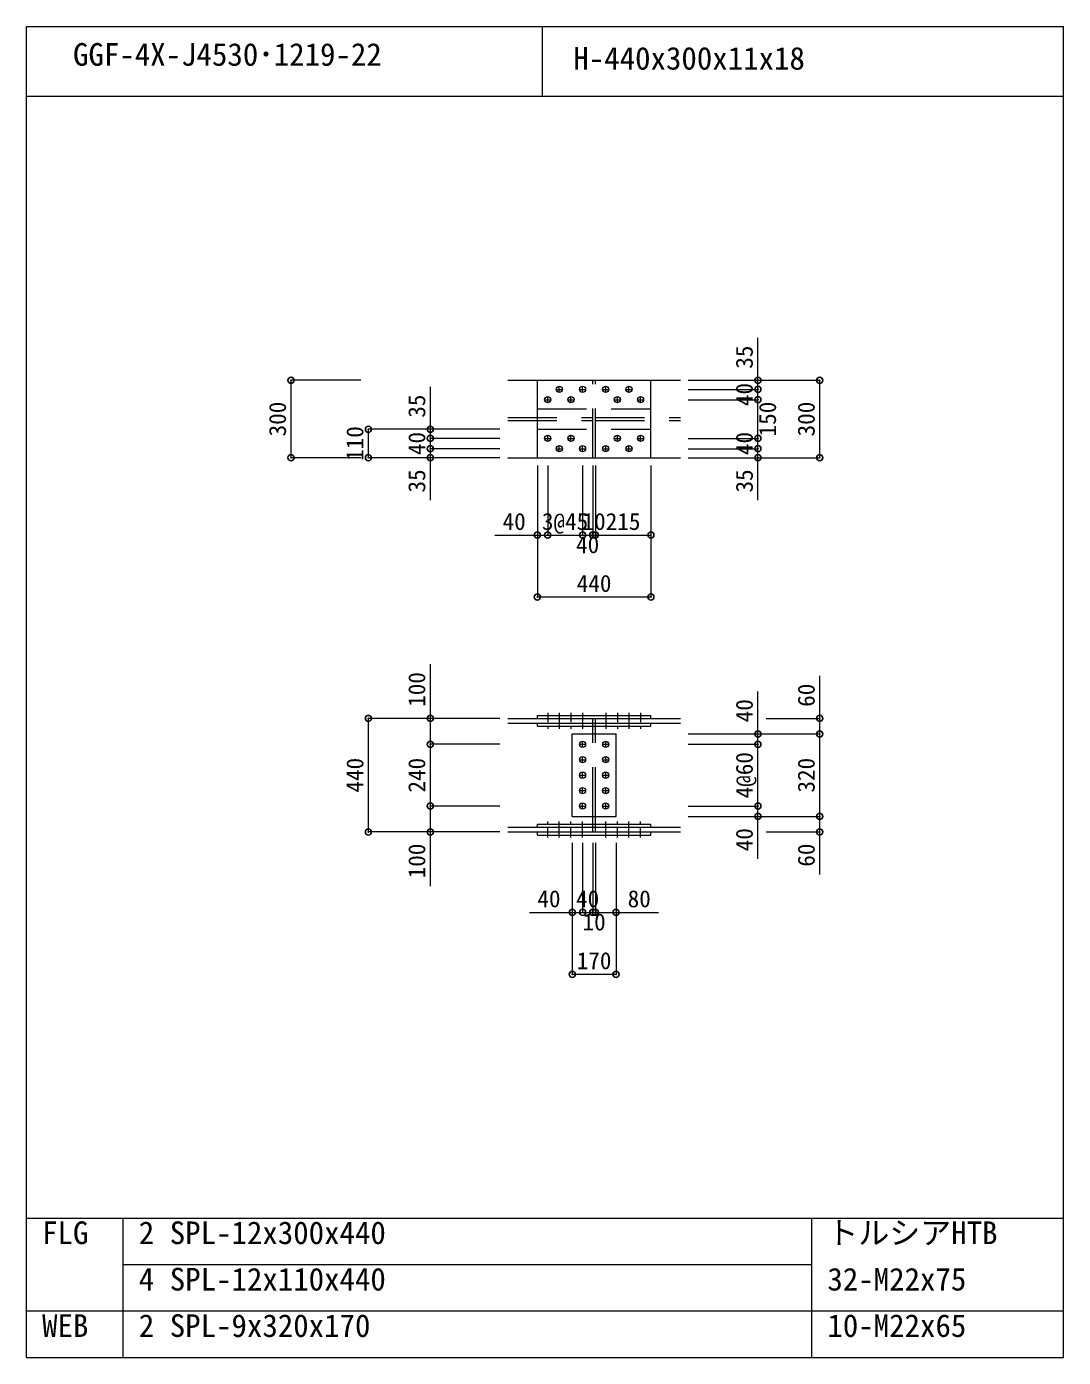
# Model space of a CAD drawing. Units: millimetres, scale not verified. Extents: x -8310 to 8310, y -4800 to 5700.
# Drawn here: x 4290 to 8310, y -4800 to 360 of the extents above; entities that cross this region are included whole.
import ezdxf
from ezdxf.enums import TextEntityAlignment as Align

# ---------------------------------------------------------------- set-up
doc = ezdxf.new("R2010")
doc.units = ezdxf.units.MM
doc.header["$LTSCALE"] = 30
doc.header["$PDMODE"] = 32
doc.header["$PDSIZE"] = 24
doc.linetypes.add('DASHED1', pattern=[1.8, 1.2, -0.6])
doc.linetypes.add('USER2', pattern=[9.525, 6.35, -3.175])
doc.layers.add('0-0', color=7, linetype='Continuous')
doc.layers.add('0-2', color=7, linetype='Continuous')
for name, color, linetype, lineweight in [('0-1', 7, 'Continuous', 18), ('0-5', 7, 'Continuous', 18), ('0-6', 7, 'USER2', 18), ('0-8', 7, 'Continuous', 18), ('0-9', 7, 'Continuous', 18), ('0-A', 7, 'Continuous', 18), ('0-B', 7, 'Continuous', 18)]:
    doc.layers.add(name, color=color, linetype=linetype, lineweight=lineweight)
doc.styles.add('ＭＳ ゴシック', font='')
doc.styles.get('ＭＳ ゴシック').set_extended_font_data('MS Gothic')

msp = doc.modelspace()

# ---------------------------------------------------------------- linework, layer by layer
at = {"layer": '0-0'}
for p in [(5315.5, -1011.5), (7125.5, -1011.5), (7365.5, -1011.5), (7125.5, -1046.5), (7125.5, -1086.5), (5615.5, -1201.5), (5855.5, -1201.5), (5855.5, -1236.5), (7125.5, -1236.5), (5855.5, -1276.5), (7125.5, -1276.5), (5315.5, -1311.5), (5615.5, -1311.5), (5855.5, -1311.5), (7125.5, -1311.5), (7365.5, -1311.5), (6270.5, -1611.5), (6310.5, -1611.5), (6445.5, -1611.5), (6485.5, -1611.5), (6495.5, -1611.5), (6710.5, -1611.5), (6270.5, -1851.5), (6710.5, -1851.5), (5615.5, -2322.5), (5855.5, -2322.5), (7365.5, -2322.5), (7125.5, -2382.5), (7365.5, -2382.5), (5855.5, -2422.5), (7125.5, -2422.5), (5855.5, -2662.5), (7125.5, -2662.5), (7125.5, -2702.5), (7365.5, -2702.5), (5615.5, -2762.5), (5855.5, -2762.5), (7365.5, -2762.5), (6405.5, -3074.5), (6445.5, -3074.5), (6485.5, -3074.5), (6495.5, -3074.5), (6575.5, -3074.5), (6405.5, -3314.5), (6575.5, -3314.5)]:
    msp.add_point(p, dxfattribs=at)
at = {"layer": '0-1'}
for p, q in [((4290, -4800), (4290, 360)), ((4290, 360), (8310, 360)), ((6290, 90), (6290, 360)), ((8310, -4800), (8310, 360)), ((4290, 90), (8310, 90)), ((4290, -4260), (8310, -4260)), ((4665, -4800), (4665, -4260)), ((7335, -4800), (7335, -4260)), ((4665, -4440), (7335, -4440)), ((4290, -4620), (8310, -4620)), ((4290, -4800), (8310, -4800))]:
    msp.add_line(p, q, dxfattribs=at)
at = {"layer": '0-5'}
for p, q in [((6155.5, -1011.5), (6485.5, -1011.5)), ((6270.5, -1011.5), (6710.5, -1011.5)), ((6270.5, -1311.5), (6270.5, -1011.5)), ((6495.5, -1011.5), (6825.5, -1011.5)), ((6155.5, -1311.5), (6485.5, -1311.5)), ((6495.5, -1311.5), (6825.5, -1311.5)), ((6270.5, -2310.5), (6710.5, -2310.5)), ((6270.5, -2322.5), (6270.5, -2310.5)), ((6155.5, -2322.5), (6485.5, -2322.5)), ((6270.5, -2340.5), (6710.5, -2340.5)), ((6270.5, -2352.5), (6270.5, -2340.5)), ((6485.5, -2382.5), (6485.5, -2352.5)), ((6495.5, -2322.5), (6825.5, -2322.5)), ((6495.5, -2340.5), (6495.5, -2322.5)), ((6495.5, -2340.5), (6825.5, -2340.5)), ((6495.5, -2382.5), (6495.5, -2352.5)), ((6405.5, -2382.5), (6575.5, -2382.5)), ((6405.5, -2702.5), (6405.5, -2382.5)), ((6270.5, -2732.5), (6485.5, -2732.5)), ((6270.5, -2744.5), (6270.5, -2732.5)), ((6485.5, -2732.5), (6485.5, -2702.5)), ((6485.5, -2732.5), (6710.5, -2732.5)), ((6495.5, -2732.5), (6495.5, -2702.5)), ((6710.5, -2744.5), (6710.5, -2732.5)), ((6155.5, -2744.5), (6485.5, -2744.5)), ((6270.5, -2744.5), (6485.5, -2744.5)), ((6270.5, -2762.5), (6485.5, -2762.5)), ((6270.5, -2774.5), (6270.5, -2762.5)), ((6270.5, -2774.5), (6485.5, -2774.5)), ((6485.5, -2744.5), (6710.5, -2744.5)), ((6485.5, -2762.5), (6710.5, -2762.5)), ((6485.5, -2774.5), (6710.5, -2774.5)), ((6495.5, -2762.5), (6825.5, -2762.5)), ((6710.5, -2774.5), (6710.5, -2762.5))]:
    msp.add_line(p, q, dxfattribs=at)
for points in [[(6270.5, -1311.5), (6710.5, -1311.5), (6710.5, -1011.5)], [(6270.5, -2322.5), (6710.5, -2322.5), (6710.5, -2310.5)], [(6155.5, -2340.5), (6485.5, -2340.5), (6485.5, -2322.5)], [(6270.5, -2352.5), (6710.5, -2352.5), (6710.5, -2340.5)], [(6405.5, -2702.5), (6575.5, -2702.5), (6575.5, -2382.5)], [(6155.5, -2762.5), (6485.5, -2762.5), (6485.5, -2744.5)], [(6495.5, -2762.5), (6495.5, -2744.5), (6825.5, -2744.5)]]:
    msp.add_lwpolyline(points, dxfattribs=at)
at = {"layer": '0-6'}
for p, q in [((6270.5, -1011.5), (6710.5, -1011.5)), ((6485.5, -1311.5), (6485.5, -1011.5)), ((6495.5, -1311.5), (6495.5, -1011.5)), ((6270.5, -1121.5), (6710.5, -1121.5)), ((6155.5, -1156), (6485.5, -1156)), ((6155.5, -1167), (6485.5, -1167)), ((6495.5, -1156), (6825.5, -1156)), ((6495.5, -1167), (6825.5, -1167)), ((6270.5, -1201.5), (6710.5, -1201.5)), ((6270.5, -1311.5), (6710.5, -1311.5)), ((6485.5, -2352.5), (6485.5, -2340.5)), ((6495.5, -2352.5), (6495.5, -2340.5)), ((6485.5, -2702.5), (6485.5, -2382.5)), ((6495.5, -2702.5), (6495.5, -2382.5)), ((6485.5, -2744.5), (6485.5, -2732.5)), ((6495.5, -2744.5), (6495.5, -2732.5))]:
    msp.add_line(p, q, dxfattribs=at)
at = {"layer": '0-8'}
for p, q in [((6310.5, -1097.5), (6310.5, -1075.5)), ((6344.5, -1046.5), (6366.5, -1046.5)), ((6355.5, -1057.5), (6355.5, -1035.5)), ((6400.5, -1097.5), (6400.5, -1075.5)), ((6434.5, -1046.5), (6456.5, -1046.5)), ((6445.5, -1057.5), (6445.5, -1035.5)), ((6524.5, -1046.5), (6546.5, -1046.5)), ((6535.5, -1057.5), (6535.5, -1035.5)), ((6580.5, -1097.5), (6580.5, -1075.5)), ((6614.5, -1046.5), (6636.5, -1046.5)), ((6625.5, -1057.5), (6625.5, -1035.5)), ((6670.5, -1097.5), (6670.5, -1075.5)), ((6299.5, -1086.5), (6321.5, -1086.5)), ((6389.5, -1086.5), (6411.5, -1086.5)), ((6569.5, -1086.5), (6591.5, -1086.5)), ((6659.5, -1086.5), (6681.5, -1086.5)), ((6299.5, -1236.5), (6321.5, -1236.5)), ((6310.5, -1247.5), (6310.5, -1225.5)), ((6389.5, -1236.5), (6411.5, -1236.5)), ((6400.5, -1247.5), (6400.5, -1225.5)), ((6569.5, -1236.5), (6591.5, -1236.5)), ((6580.5, -1247.5), (6580.5, -1225.5)), ((6659.5, -1236.5), (6681.5, -1236.5)), ((6670.5, -1247.5), (6670.5, -1225.5)), ((6344.5, -1276.5), (6366.5, -1276.5)), ((6355.5, -1287.5), (6355.5, -1265.5)), ((6434.5, -1276.5), (6456.5, -1276.5)), ((6445.5, -1287.5), (6445.5, -1265.5)), ((6524.5, -1276.5), (6546.5, -1276.5)), ((6535.5, -1287.5), (6535.5, -1265.5)), ((6614.5, -1276.5), (6636.5, -1276.5)), ((6625.5, -1287.5), (6625.5, -1265.5)), ((6434.5, -2422.5), (6456.5, -2422.5)), ((6445.5, -2433.5), (6445.5, -2411.5)), ((6524.5, -2422.5), (6546.5, -2422.5)), ((6535.5, -2433.5), (6535.5, -2411.5)), ((6445.5, -2493.5), (6445.5, -2471.5)), ((6535.5, -2493.5), (6535.5, -2471.5)), ((6434.5, -2482.5), (6456.5, -2482.5)), ((6524.5, -2482.5), (6546.5, -2482.5)), ((6434.5, -2542.5), (6456.5, -2542.5)), ((6445.5, -2553.5), (6445.5, -2531.5)), ((6524.5, -2542.5), (6546.5, -2542.5)), ((6535.5, -2553.5), (6535.5, -2531.5)), ((6434.5, -2602.5), (6456.5, -2602.5)), ((6445.5, -2613.5), (6445.5, -2591.5)), ((6524.5, -2602.5), (6546.5, -2602.5)), ((6535.5, -2613.5), (6535.5, -2591.5)), ((6434.5, -2662.5), (6456.5, -2662.5)), ((6445.5, -2673.5), (6445.5, -2651.5)), ((6524.5, -2662.5), (6546.5, -2662.5)), ((6535.5, -2673.5), (6535.5, -2651.5))]:
    msp.add_line(p, q, dxfattribs=at)
at = {"layer": '0-9', "linetype": 'DASHED1'}
for p, q in [((6310.5, -2300.5), (6310.5, -2362.5)), ((6400.5, -2300.5), (6400.5, -2362.5)), ((6580.5, -2300.5), (6580.5, -2362.5)), ((6670.5, -2300.5), (6670.5, -2362.5)), ((6310.5, -2784.5), (6310.5, -2722.5)), ((6400.5, -2784.5), (6400.5, -2722.5)), ((6580.5, -2784.5), (6580.5, -2722.5)), ((6670.5, -2784.5), (6670.5, -2722.5))]:
    msp.add_line(p, q, dxfattribs=at)
at = {"layer": '0-9'}
for p, q in [((6355.5, -2300.5), (6355.5, -2362.5)), ((6445.5, -2300.5), (6445.5, -2362.5)), ((6535.5, -2300.5), (6535.5, -2362.5)), ((6625.5, -2300.5), (6625.5, -2362.5)), ((6355.5, -2784.5), (6355.5, -2722.5)), ((6445.5, -2784.5), (6445.5, -2722.5)), ((6535.5, -2784.5), (6535.5, -2722.5)), ((6625.5, -2784.5), (6625.5, -2722.5))]:
    msp.add_line(p, q, dxfattribs=at)
at = {"layer": '0-A'}
for p, q in [((5585.5, -1011.5), (5315.5, -1011.5)), ((6855.5, -1011.5), (7125.5, -1011.5)), ((6855.5, -1011.5), (7365.5, -1011.5)), ((6855.5, -1046.5), (7125.5, -1046.5)), ((6855.5, -1086.5), (7125.5, -1086.5)), ((6125.5, -1201.5), (5615.5, -1201.5)), ((6125.5, -1201.5), (5855.5, -1201.5)), ((6125.5, -1236.5), (5855.5, -1236.5)), ((6855.5, -1236.5), (7125.5, -1236.5)), ((6125.5, -1276.5), (5855.5, -1276.5)), ((5855.5, -1476.5), (5855.5, -1276.5)), ((6855.5, -1276.5), (7125.5, -1276.5)), ((7125.5, -1476.5), (7125.5, -1276.5)), ((6125.5, -1311.5), (5855.5, -1311.5)), ((6270.5, -1341.5), (6270.5, -1611.5)), ((6270.5, -1341.5), (6270.5, -1851.5)), ((6310.5, -1341.5), (6310.5, -1611.5)), ((6310.5, -1341.5), (6310.5, -1611.5)), ((6445.5, -1341.5), (6445.5, -1611.5)), ((6445.5, -1341.5), (6445.5, -1611.5)), ((6485.5, -1341.5), (6485.5, -1611.5)), ((6485.5, -1341.5), (6485.5, -1611.5)), ((6495.5, -1341.5), (6495.5, -1611.5)), ((6495.5, -1341.5), (6495.5, -1611.5)), ((6710.5, -1341.5), (6710.5, -1611.5)), ((6710.5, -1341.5), (6710.5, -1851.5)), ((6855.5, -1311.5), (7125.5, -1311.5)), ((6105.5, -1611.5), (6310.5, -1611.5)), ((6310.5, -1611.5), (6445.5, -1611.5)), ((6445.5, -1611.5), (6485.5, -1611.5)), ((6485.5, -1611.5), (6495.5, -1611.5)), ((6495.5, -1611.5), (6710.5, -1611.5)), ((6270.5, -1851.5), (6710.5, -1851.5)), ((6125.5, -2322.5), (5615.5, -2322.5)), ((6125.5, -2322.5), (5855.5, -2322.5)), ((7157.47, -2322.5), (7365.5, -2322.5)), ((6125.5, -2422.5), (5855.5, -2422.5)), ((6855.5, -2382.5), (7125.5, -2382.5)), ((6855.5, -2382.5), (7365.5, -2382.5)), ((6855.5, -2422.5), (7125.5, -2422.5)), ((6125.5, -2662.5), (5855.5, -2662.5)), ((5855.5, -2972.5), (5855.5, -2662.5)), ((6855.5, -2662.5), (7125.5, -2662.5)), ((7125.5, -2867.5), (7125.5, -2662.5)), ((6855.5, -2702.5), (7125.5, -2702.5)), ((6855.5, -2702.5), (7365.5, -2702.5)), ((7365.5, -2927.5), (7365.5, -2702.5)), ((6125.5, -2762.5), (5855.5, -2762.5)), ((7157.47, -2762.5), (7365.5, -2762.5)), ((6405.5, -2804.5), (6405.5, -3074.5)), ((6405.5, -2804.5), (6405.5, -3314.5)), ((6445.5, -2804.5), (6445.5, -3074.5)), ((6445.5, -2804.5), (6445.5, -3074.5)), ((6485.5, -2804.5), (6485.5, -3074.5)), ((6485.5, -2804.5), (6485.5, -3074.5)), ((6495.5, -2804.5), (6495.5, -3074.5)), ((6495.5, -2804.5), (6495.5, -3074.5)), ((6575.5, -2804.5), (6575.5, -3074.5)), ((6575.5, -2804.5), (6575.5, -3314.5)), ((6240.5, -3074.5), (6445.5, -3074.5)), ((6445.5, -3074.5), (6485.5, -3074.5)), ((6485.5, -3074.5), (6495.5, -3074.5)), ((6495.5, -3074.5), (6740.5, -3074.5)), ((6405.5, -3314.5), (6575.5, -3314.5))]:
    msp.add_line(p, q, dxfattribs=at)
for points in [[(6855.5, -1046.5), (7125.5, -1046.5), (7125.5, -846.5)], [(5585.5, -1311.5), (5315.5, -1311.5), (5315.5, -1011.5)], [(6855.5, -1311.5), (7365.5, -1311.5), (7365.5, -1011.5)], [(6125.5, -1236.5), (5855.5, -1236.5), (5855.5, -1036.5)], [(6855.5, -1086.5), (7125.5, -1086.5), (7125.5, -1046.5)], [(6855.5, -1236.5), (7125.5, -1236.5), (7125.5, -1086.5)], [(6125.5, -1311.5), (5615.5, -1311.5), (5615.5, -1201.5)], [(6125.5, -1276.5), (5855.5, -1276.5), (5855.5, -1236.5)], [(6855.5, -1276.5), (7125.5, -1276.5), (7125.5, -1236.5)], [(6125.5, -2422.5), (5855.5, -2422.5), (5855.5, -2112.5)], [(6855.5, -2382.5), (7365.5, -2382.5), (7365.5, -2157.5)], [(6855.5, -2422.5), (7125.5, -2422.5), (7125.5, -2217.5)], [(6125.5, -2762.5), (5615.5, -2762.5), (5615.5, -2322.5)], [(6125.5, -2662.5), (5855.5, -2662.5), (5855.5, -2422.5)], [(6855.5, -2702.5), (7365.5, -2702.5), (7365.5, -2382.5)], [(6855.5, -2662.5), (7125.5, -2662.5), (7125.5, -2422.5)]]:
    msp.add_lwpolyline(points, dxfattribs=at)
at = {"layer": '0-B'}
for centre in [(6310.5, -1086.5), (6355.5, -1046.5), (6400.5, -1086.5), (6445.5, -1046.5), (6535.5, -1046.5), (6580.5, -1086.5), (6625.5, -1046.5), (6670.5, -1086.5), (6310.5, -1236.5), (6400.5, -1236.5), (6580.5, -1236.5), (6670.5, -1236.5), (6355.5, -1276.5), (6445.5, -1276.5), (6535.5, -1276.5), (6625.5, -1276.5), (6445.5, -2422.5), (6535.5, -2422.5), (6445.5, -2482.5), (6535.5, -2482.5), (6445.5, -2542.5), (6535.5, -2542.5), (6445.5, -2602.5), (6535.5, -2602.5), (6445.5, -2662.5), (6535.5, -2662.5)]:
    msp.add_circle(centre, 12, dxfattribs=at)

# ---------------------------------------------------------------- texts
at = {"layer": '0-2', "style": 'ＭＳ ゴシック'}
for s, p in [('GGF-4X-J4530･1219-22', (4470, 181.8)), ('H-440x300x11x18', (6410, 166.8)), ('FLG', (4350, -4387.2)), ('2', (4725, -4387.2)), ('SPL-12x300x440', (4845, -4387.2)), ('トルシアHTB', (7395, -4387.2)), ('4', (4725, -4567.2)), ('SPL-12x110x440', (4845, -4567.2)), ('32-M22x75', (7395, -4567.2)), ('WEB', (4350, -4747.2)), ('2', (4725, -4747.2)), ('SPL-9x320x170', (4845, -4747.2)), ('10-M22x65', (7395, -4747.2))]:
    msp.add_text(s, height=87.98, dxfattribs=at).set_placement(p, align=Align.BOTTOM_LEFT)
at = {"layer": '0-A', "style": 'ＭＳ ゴシック'}
for s, p in [('35', (7125.5, -966.5)), ('40', (7125.5, -1111.5)), ('35', (5855.5, -1156.5)), ('300', (5315.5, -1229)), ('150', (7215.5, -1229)), ('300', (7365.5, -1229)), ('110', (5615.5, -1324)), ('40', (5855.5, -1301.5)), ('40', (7125.5, -1301.5)), ('35', (5855.5, -1446.5)), ('35', (7125.5, -1446.5)), ('100', (5855.5, -2277.5)), ('60', (7365.5, -2277.5)), ('40', (7125.5, -2337.5)), ('4@60', (7125.5, -2632.5)), ('440', (5615.5, -2610)), ('240', (5855.5, -2610)), ('320', (7365.5, -2610)), ('40', (7125.5, -2837.5)), ('100', (5855.5, -2942.5)), ('60', (7365.5, -2897.5))]:
    msp.add_text(s, height=65.98, rotation=90, dxfattribs=at).set_placement(p, align=Align.BOTTOM_LEFT)
for s, p in [('40', (6135.5, -1611.5)), ('3@45', (6288, -1611.5)), ('10', (6445.5, -1611.5)), ('215', (6535.5, -1611.5)), ('40', (6420.5, -1701.5)), ('440', (6423, -1851.5)), ('40', (6270.5, -3074.5)), ('40', (6420.5, -3074.5)), ('80', (6620.5, -3074.5)), ('10', (6445.5, -3164.5)), ('170', (6423, -3314.5))]:
    msp.add_text(s, height=65.98, dxfattribs=at).set_placement(p, align=Align.BOTTOM_LEFT)

doc.saveas('drawing.dxf')
